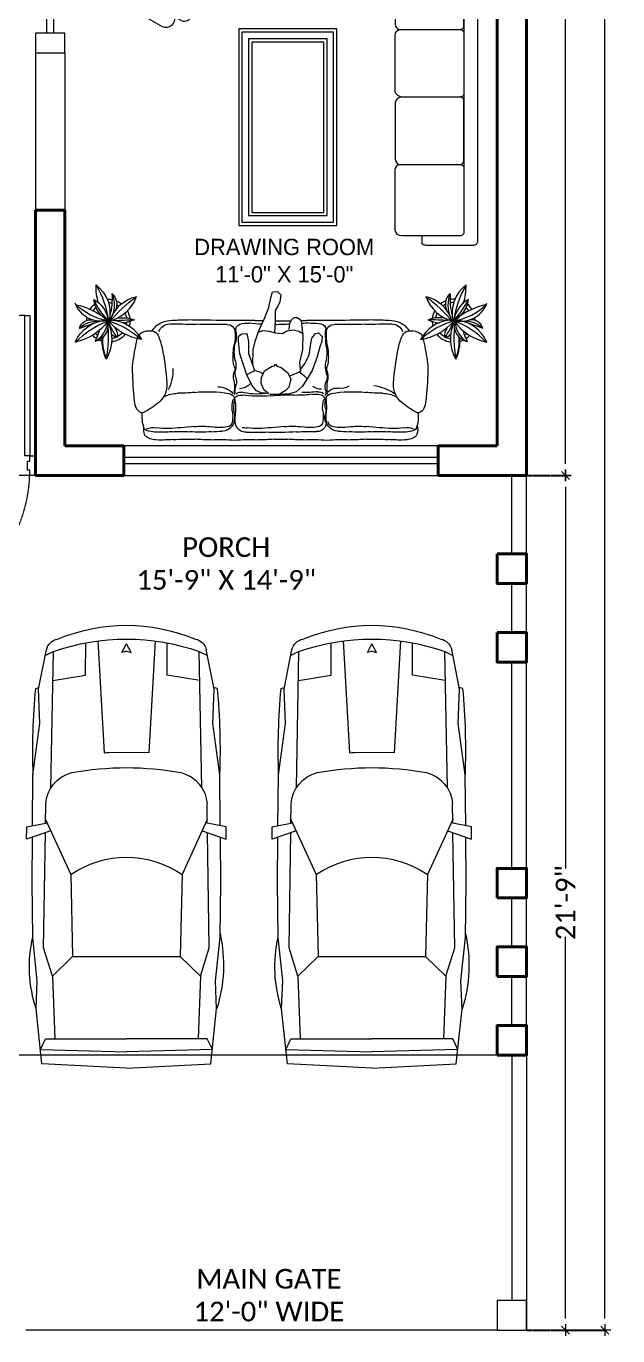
# Model space of a CAD drawing. Extents: x -454308 to 890911, y -14103 to 1343694.
# Drawn here: x 199685.3 to 199866, y 658314.4 to 658714.3 of the extents above; entities that cross this region are included whole.
import ezdxf
from ezdxf.lldxf.tags import DXFTag

# ---------------------------------------------------------------- set-up
doc = ezdxf.new("R2010")
doc.units = 0
doc.header["$MEASUREMENT"] = 0
doc.header["$PDMODE"] = 32
for name, pattern in [('0', [0]), ('DOT2', [3.175, 0, -3.175]), ('HIDDEN', [9.525, 6.35, -3.175])]:
    doc.linetypes.add(name, pattern=pattern)
for name, color, linetype, lineweight in [('AR- Dim', 159, 'Continuous', 9), ('AR-DOOR', 45, 'Continuous', 9), ('AR-FUR', 11, 'Continuous', 9), ('AR-Furn', 30, 'Continuous', 9), ('AR-GLASS', 4, 'Continuous', 13), ('AR-Plants', 72, '0', 9), ('AR-Projection', 210, 'DASHED2', 15), ('AR-TEXT', 163, 'Continuous', 9), ('AR-WALL', 1, 'Continuous', 40), ('AR-Wall 2', 13, 'Continuous', 15), ('AR-WINDOW', 5, 'Continuous', 13), ('AR-Wood Part.', 32, 'Continuous', 20), ('FLOOR LINE', 142, '0', 5)]:
    doc.layers.add(name, color=color, linetype=linetype, lineweight=lineweight)
doc.layers.add('VATDUNG', color=9, linetype='Continuous')
doc.styles.add('AA_06.0', font='CANDARA.TTF', dxfattribs={"height": 6})
doc.styles.get("Standard").update_dxf_attribs({"font": 'stylu.ttf', "height": 7})
tags = doc.linetypes.add('DASHED2', pattern=[0.375, 0.25, -0.125]).pattern_tags.tags
tags[6:7] = [DXFTag(74, 4), DXFTag(75, 0), DXFTag(340, '0'), DXFTag(46, 1.0), DXFTag(50, 0.0), DXFTag(44, 0.0), DXFTag(45, 0.0)]
tags[4:5] = [DXFTag(74, 4), DXFTag(75, 0), DXFTag(340, '0'), DXFTag(46, 1.0), DXFTag(50, 0.0), DXFTag(44, 0.0), DXFTag(45, 0.0)]
doc.dimstyles.new('AA_06.0', dxfattribs={"dimtxt": 6, "dimasz": 3.5, "dimexe": 0.18, "dimexo": 0.0625, "dimgap": 0.09, "dimtad": 0, "dimzin": 1, "dimdsep": 46, "dimlunit": 4, "dimtxsty": 'AA_06.0', "dimblk": 'DIM ARROW', "dimcen": 0.09, "dimclrd": 4, "dimclre": 256, "dimadec": 0, "dimazin": 0, "dimtfac": 1, "dimtofl": 0, "dimtmove": 0, "dimatfit": 3, "dimfxl": 1, "dimtolj": 1, "dimtzin": 0, "dimlwd": -1, "dimarcsym": 0})

# ---------------------------------------------------------------- blocks, each defined once
blk = doc.blocks.new('CAR1')
for p, q in [((6700.65, -5190.38), (6700.35, -5191.37)), ((6727.01, -5189.53), (6711.3, -5191.67)), ((6742.58, -5189.4), (6727.01, -5189.53)), ((6742.93, -5187.61), (6741.72, -5193.88)), ((6746.66, -5187.61), (6742.93, -5187.61)), ((6744.14, -5194.99), (6746.66, -5187.61)), ((6759.84, -5189.26), (6746.06, -5189.38)), ((6776.74, -5189.49), (6759.84, -5189.26)), ((6789.89, -5190.85), (6776.74, -5189.49)), ((6798.52, -5190.52), (6789.89, -5190.85)), ((6815.28, -5192.28), (6798.52, -5190.52)), ((6700.84, -5191.28), (6688.79, -5193.68)), ((6689.35, -5195.82), (6690.6, -5193.32)), ((6711.3, -5191.67), (6700.84, -5191.28)), ((6741.82, -5193.37), (6735.92, -5193.43)), ((6740.62, -5193.38), (6757.41, -5201.05)), ((6779.89, -5192.78), (6744.71, -5193.34)), ((6788.54, -5195.5), (6779.89, -5192.78)), ((6810.91, -5191.82), (6807.66, -5193.38)), ((6807.66, -5193.38), (6807.66, -5218.09)), ((6810.91, -5191.82), (6811.57, -5218.09)), ((6816.56, -5218.09), (6815.28, -5192.28)), ((6730.97, -5195.02), (6689.35, -5195.82)), ((6698.22, -5195.65), (6696.61, -5205.62)), ((6788.54, -5195.5), (6782.51, -5201.65)), ((6788.54, -5195.5), (6807.66, -5196.21)), ((6757.41, -5201.05), (6782.51, -5201.65)), ((6782.51, -5234.51), (6782.5, -5201.66)), ((6696.61, -5205.62), (6686.72, -5205.63)), ((6686.12, -5209.34), (6720.26, -5211.27)), ((6720.26, -5211.27), (6720.18, -5224.18)), ((6689.61, -5216.64), (6686.97, -5218.05)), ((6689.61, -5219.46), (6686.97, -5218.05)), ((6689.28, -5218.05), (6689.61, -5216.64)), ((6689.28, -5218.05), (6689.61, -5219.46)), ((6807.66, -5242.79), (6807.66, -5218.09)), ((6810.91, -5244.34), (6811.57, -5218.09)), ((6816.56, -5218.09), (6815.28, -5243.88)), ((6686.12, -5226.82), (6720.26, -5224.9)), ((6720.26, -5224.9), (6720.18, -5223.33)), ((6696.61, -5230.54), (6686.72, -5230.53)), ((6698.22, -5240.52), (6696.61, -5230.54)), ((6757.41, -5235.11), (6782.51, -5234.51)), ((6788.54, -5240.66), (6782.51, -5234.51)), ((6740.62, -5242.78), (6757.41, -5235.11)), ((6700.84, -5244.89), (6688.79, -5242.48)), ((6730.97, -5241.14), (6689.35, -5240.35)), ((6689.35, -5240.35), (6690.6, -5242.84)), ((6741.82, -5242.79), (6735.92, -5242.73)), ((6742.93, -5248.55), (6741.72, -5242.28)), ((6744.14, -5241.17), (6746.66, -5248.56)), ((6779.89, -5243.39), (6744.71, -5242.83)), ((6788.54, -5240.66), (6779.89, -5243.39)), ((6788.54, -5240.66), (6807.66, -5239.95)), ((6810.91, -5244.34), (6807.66, -5242.79)), ((6700.65, -5245.79), (6700.35, -5244.79)), ((6711.3, -5244.5), (6700.84, -5244.89)), ((6727.01, -5246.63), (6711.3, -5244.5)), ((6742.58, -5246.76), (6727.01, -5246.63)), ((6759.84, -5246.9), (6746.06, -5246.79)), ((6776.74, -5246.67), (6759.84, -5246.9)), ((6789.89, -5245.31), (6776.74, -5246.67)), ((6798.52, -5245.64), (6789.89, -5245.31)), ((6815.28, -5243.88), (6798.52, -5245.64)), ((6746.66, -5248.56), (6742.93, -5248.55))]:
    blk.add_line(p, q)
at = {"extrusion": (0, 0, -1)}
for centre, major_axis, ratio, start_param, end_param in [((6719.6, -5411.96), (0.73, 222.47), 0.959941, -0.092259, 0.030952), ((6783.9, -5253), (3.73, 64.5), 0.823559, -0.228961, 0.208013), ((6689.59, -5197.67), (-2.87, -2.87), 1, 0.944367, 2.158842), ((6736.56, -5203.94), (-7.44, -7.44), 1, 1.028488, 2.294939), ((6762.75, -5218.08), (-81.39, 0), 0.814325, -0.323333, 0.323333), ((6783.68, -5218.08), (-98.13, 0), 0.822615, -0.27946, 0.27946), ((6877.4, -5218.08), (-152.58, 0), 0.776446, -0.141238, 0.141238), ((6800.62, -5218.08), (48.43, 0), 0.778782, 2.676906, 3.606279), ((6736.56, -5232.23), (-7.44, 7.44), 1, 3.988246, 5.254697), ((6689.59, -5238.5), (2.87, 2.87), 1, 2.553547, 3.768022), ((6719.6, -5024.21), (-0.73, 222.47), 0.959941, 3.110641, 3.233852), ((6783.9, -5183.16), (-4.86, 64.43), 0.791724, 2.947348, 3.380938)]:
    blk.add_ellipse(centre, major_axis=major_axis, ratio=ratio, start_param=start_param, end_param=end_param, dxfattribs=at)
blk = doc.blocks.new('ENT. DOOR')
at = {"lineweight": 15, "ltscale": 0.1}
for points in [[(0.75, 3), (-0.75, 3), (-0.75, 45.85), (0.75, 45.85)], [(-43.75, -3), (-42.25, -3), (-42.25, -45.85), (-43.75, -45.85)]]:
    blk.add_lwpolyline(points, close=True, dxfattribs=at)
at = {"lineweight": 20, "ltscale": 0.1}
for points in [[(-45.5, -3), (-43.75, -3), (-43.75, -1.38), (-43, -1.38), (-43, 1.38), (-43.75, 1.38), (-43.75, 3), (-45.5, 3), (-45.5, -3)], [(2.5, -3), (0.75, -3), (0.75, -1.38), (0, -1.38), (0, 1.38), (0.75, 1.38), (0.75, 3), (2.5, 3), (2.5, -3)]]:
    blk.add_lwpolyline(points, dxfattribs=at)
at = {"linetype": 'HIDDEN', "ltscale": 0.002}
for centre, start, end in [((0.75, 1.38), 91.9317, 180), ((-43.75, -1.38), 271.9317, 0)]:
    blk.add_arc(centre, 44.5, start, end, dxfattribs=at)
blk = doc.blocks.new('L-SHAPE SOFA 1')
for points in [[(-66.6, 31.71), (-68.76, 31.71, -0.414214), (-70, 32.94), (-70, 47.76, -0.414214), (-69.18, 48.59), (-18.94, 48.59, -0.417206), (4.12, 28.41), (4.12, -65.88, -0.414214), (2.88, -67.12), (-11.53, -67.12, -0.162278), (-12.76, -66.71), (-12.76, -64.24)], [(-65.06, 44.47), (-18.79, 44.47, -0.039865), (-16.01, 44.47)], [(-16.01, 44.47, -0.371492), (0, 28.28), (0, -61.76)]]:
    blk.add_lwpolyline(points, format="xyb")
for points in [[(-46.94, 44.47), (-65.06, 44.47, 0.414214), (-66.29, 43.24), (-66.29, 25.53, 0.350781), (-64.65, 23.47), (-47.35, 23.47, 0.333333), (-45.71, 24.71), (-45.71, 43.24, 0.414214)], [(-26.35, 44.47), (-44.47, 44.47, 0.414214), (-45.71, 43.24), (-45.71, 25.53, 0.350781), (-44.06, 23.47), (-26.76, 23.47, 0.333333), (-25.12, 24.71), (-25.12, 43.24, 0.414214)], [(0, 0), (0, 18.12, 0.414214), (-1.24, 19.35), (-18.94, 19.35, 0.350781), (-21, 17.71), (-21, 0.41, 0.333333), (-19.76, -1.24), (-1.24, -1.24, 0.414214)], [(0, -2.47), (0, -20.59, -0.414214), (-1.24, -21.82), (-18.94, -21.82, -0.350781), (-21, -20.18), (-21, -2.88, -0.333333), (-19.76, -1.24), (-1.24, -1.24, -0.414214)], [(0, -41.18), (0, -23.06, 0.414214), (-1.24, -21.82), (-18.94, -21.82, 0.350781), (-21, -23.47), (-21, -40.76, 0.333333), (-19.76, -42.41), (-1.24, -42.41, 0.414214)], [(0, -43.65), (0, -63, -0.414214), (-1.24, -64.24), (-18.94, -64.24, -0.350781), (-21, -62.59), (-21, -44.06, -0.333333), (-19.76, -42.41), (-1.24, -42.41, -0.414214)]]:
    blk.add_lwpolyline(points, format="xyb", close=True)
blk.add_lwpolyline([(-65.88, 44.16), (-65.88, 44.16)])
for centre, radius, start, end in [((-67.04, 32.79), 1.17, 291.8436, 309.6505), ((-27.06, 17.41), 6.06, 2.7526, 87.2474)]:
    blk.add_arc(centre, radius, start, end)
blk = doc.blocks.new('1000000')
at = {"color": 8, "linetype": 'Continuous'}
for p, q in [((5526.29, -4312.19), (5526.21, -4313.51)), ((5526.91, -4311.31), (5526.29, -4312.19)), ((5528.32, -4311.31), (5526.91, -4311.31)), ((5531.66, -4311.66), (5528.32, -4311.31)), ((5534.56, -4312.63), (5531.66, -4311.66)), ((5537.02, -4313.42), (5534.56, -4312.63)), ((5525.68, -4316.59), (5522.42, -4318.17)), ((5525.85, -4316.59), (5525.41, -4317.73)), ((5528.4, -4315.71), (5525.68, -4316.59)), ((5526.21, -4313.51), (5528.4, -4313.95)), ((5528.4, -4313.95), (5531.57, -4313.95)), ((5530.6, -4315.18), (5528.4, -4315.71)), ((5534.65, -4315.09), (5530.6, -4315.18)), ((5531.57, -4313.95), (5536.23, -4315.62)), ((5537.11, -4313.51), (5536.06, -4315.62)), ((5536.06, -4315.62), (5536.5, -4317.21)), ((5539.93, -4314.83), (5537.02, -4313.42)), ((5541.51, -4316.06), (5539.93, -4314.83)), ((5542.04, -4317.38), (5541.51, -4316.06)), ((5515.21, -4320.37), (5515.12, -4321.69)), ((5516.79, -4319.93), (5515.21, -4320.37)), ((5519.35, -4319.4), (5516.79, -4319.93)), ((5522.42, -4318.17), (5519.35, -4319.4)), ((5525.41, -4317.73), (5525.59, -4319.49)), ((5525.59, -4319.49), (5526.03, -4321.07)), ((5534.91, -4320.28), (5534.82, -4320.9)), ((5536.14, -4318.26), (5534.91, -4320.28)), ((5537.9, -4317.47), (5536.14, -4318.26)), ((5536.5, -4317.21), (5537.02, -4317.91)), ((5539.49, -4317.38), (5537.9, -4317.47)), ((5541.33, -4318.17), (5539.49, -4317.38)), ((5542.3, -4319.4), (5541.33, -4318.17)), ((5542.21, -4319.14), (5542.04, -4317.38)), ((5542.48, -4322.13), (5542.48, -4319.67)), ((5515.12, -4321.69), (5516, -4322.57)), ((5516, -4322.57), (5517.85, -4322.31)), ((5517.85, -4322.31), (5519.17, -4321.69)), ((5519.17, -4321.69), (5520.14, -4321.07)), ((5520.14, -4321.07), (5522.86, -4321.07)), ((5522.86, -4321.07), (5526.12, -4320.9)), ((5526.21, -4323.01), (5525.5, -4324.15)), ((5526.03, -4321.07), (5526.21, -4323.01)), ((5534.82, -4320.9), (5534.38, -4321.16)), ((5534.38, -4321.16), (5534.91, -4321.51)), ((5534.91, -4321.51), (5535.26, -4322.66)), ((5535.26, -4322.66), (5536.58, -4324.33)), ((5540.54, -4324.68), (5541.51, -4323.71)), ((5541.51, -4323.71), (5542.48, -4322.13)), ((5542.3, -4324.86), (5542.48, -4322.22)), ((5522.69, -4325.3), (5521.98, -4326.09)), ((5521.98, -4326.09), (5521.98, -4326.97)), ((5521.98, -4326.97), (5522.78, -4327.93)), ((5523.57, -4324.94), (5522.69, -4325.3)), ((5525.15, -4324.77), (5523.57, -4324.94)), ((5525.5, -4324.15), (5525.24, -4325.82)), ((5525.24, -4325.82), (5525.59, -4327.32)), ((5525.59, -4327.32), (5526.21, -4328.37)), ((5536.5, -4327.32), (5535.97, -4327.93)), ((5537.46, -4328.73), (5536.41, -4327.32)), ((5537.46, -4324.94), (5536.5, -4327.32)), ((5536.58, -4324.33), (5538.25, -4325.21)), ((5538.25, -4325.21), (5540.54, -4324.68)), ((5540.36, -4328.2), (5541.77, -4326.62)), ((5541.77, -4326.62), (5542.3, -4324.86)), ((5522.78, -4327.93), (5524.45, -4328.11)), ((5524.45, -4328.11), (5526.12, -4328.29)), ((5526.21, -4328.37), (5530.51, -4328.29)), ((5529.46, -4330.49), (5527.52, -4330.84)), ((5532.01, -4330.05), (5529.46, -4330.49)), ((5530.51, -4328.29), (5533.86, -4327.5)), ((5534.38, -4328.81), (5532.01, -4330.05)), ((5533.86, -4327.5), (5535.88, -4327.67)), ((5535.88, -4327.67), (5534.38, -4328.81)), ((5536.06, -4330.93), (5538.25, -4329.52)), ((5538.25, -4329.52), (5537.46, -4328.73)), ((5538.25, -4329.52), (5540.36, -4328.2)), ((5526.21, -4331.8), (5526.03, -4332.6)), ((5526.03, -4332.6), (5527.08, -4333.56)), ((5527.52, -4330.84), (5526.21, -4331.8)), ((5527.08, -4333.56), (5528.4, -4333.48)), ((5528.4, -4333.48), (5529.81, -4332.95)), ((5529.81, -4332.95), (5532.45, -4332.24)), ((5532.45, -4332.24), (5536.06, -4330.93))]:
    blk.add_line(p, q, dxfattribs=at)
for centre, radius, start, end in [((5529.66, -4287.6), 4.17, 148.2028, 191.3318), ((5527.88, -4286.5), 2.08, 102.934, 148.2028), ((5545.03, -4361.15), 78.67, 98.5233, 102.934), ((5535.84, -4299.83), 16.67, 88.5439, 98.5233), ((5533.83, -4378.71), 95.57, 83.7923, 88.5439), ((5543.42, -4290.59), 6.93, 66.3421, 83.7923), ((5545.74, -4285.29), 1.15, 47.4432, 66.3421), ((5544.55, -4286.59), 2.91, 17.1881, 47.4432), ((5528.09, -4292.89), 5.14, 119.3897, 157.5149), ((5527.68, -4288), 2.15, 191.3318, 245.1798), ((5527.68, -4288), 2.15, 191.3318, 245.1798), ((5527.16, -4275.66), 22.63, 320.6003, 332.4723), ((5527.16, -4275.66), 22.63, 320.6003, 332.4723), ((5546.38, -4285.67), 0.953, 332.4723, 356.7395), ((5546.38, -4285.67), 0.953, 332.4723, 356.7395), ((5548.01, -4296.92), 11.21, 73.5806, 93.497), ((5551.71, -4290.09), 3.96, 70.5614, 97.6299), ((5550.82, -4287.4), 1.29, 18.7797, 73.5806), ((5550.82, -4287.4), 1.29, 18.7797, 73.5806), ((5557.07, -4288.64), 5.84, 161.786, 189.1013), ((5557.07, -4288.64), 5.84, 161.786, 189.1013), ((5545.19, -4289.32), 7.23, 2.2849, 18.7797), ((5545.19, -4289.32), 7.23, 2.2849, 18.7797), ((5509.49, -4290.74), 42.96, 355.9505, 2.2849), ((5509.49, -4290.74), 42.96, 355.9505, 2.2849), ((5552.55, -4287.72), 1.44, 37.629, 70.5614), ((5550.86, -4289.02), 3.57, 13.2656, 37.629), ((5547.12, -4289.9), 7.42, 1.2199, 13.2656), ((5531.24, -4294.2), 8.54, 157.5149, 177.2798), ((5526.72, -4293.03), 3.01, 109.5439, 179.5012), ((5526.72, -4293.03), 3.01, 109.5439, 179.5012), ((5532.91, -4276.68), 14.61, 245.1798, 258.5949), ((5532.91, -4276.68), 14.61, 245.1798, 258.5949), ((5544.73, -4218.1), 74.38, 258.5949, 265.9276), ((5544.73, -4218.1), 74.38, 258.5949, 265.9276), ((5539.87, -4286.26), 6.04, 265.9276, 295.748), ((5539.87, -4286.26), 6.04, 265.9276, 295.748), ((5550.06, -4295.21), 7.94, 153.1658, 179.5672), ((5550.06, -4295.21), 7.94, 153.1658, 179.5672), ((5539.75, -4286), 6.33, 295.748, 320.6003), ((5539.75, -4286), 6.33, 295.748, 320.6003), ((5536.05, -4292.01), 15.45, 357.7105, 9.1013), ((5536.05, -4292.01), 15.45, 357.7105, 9.1013), ((5510.91, -4290.67), 43.63, 355.6341, 1.2199), ((5583.8, -4296.69), 61.16, 177.2798, 181.0877), ((5694.76, -4294.49), 171.06, 179.5012, 181.8572), ((5694.76, -4294.49), 171.06, 179.5012, 181.8572), ((5536.26, -4283.41), 10.45, 265.8738, 298.066), ((5536.26, -4283.41), 10.45, 265.8738, 298.066), ((5492.41, -4294.77), 49.71, 354.3382, 359.5672), ((5492.41, -4294.77), 49.71, 354.3382, 359.5672), ((5446.84, -4288.44), 104.72, 353.9425, 357.7105), ((5446.84, -4288.44), 104.72, 353.9425, 357.7105), ((5584.83, -4296.07), 32.56, 175.9505, 184.0496), ((5584.83, -4296.07), 32.56, 175.9505, 184.0496), ((5605.47, -4297.89), 51.2, 175.6341, 182.1158), ((4786.13, -4311.84), 736.65, 0.31607, 1.08771), ((5570.17, -4301.53), 19.3, 173.9425, 187.9936), ((5570.17, -4301.53), 19.3, 173.9425, 187.9936), ((5512.49, -4301.2), 39.95, 355.7974, 4.0496), ((5512.49, -4301.2), 39.95, 355.7974, 4.0496), ((5380.9, -4304.67), 142.97, 358.526, 1.8572), ((5380.9, -4304.67), 142.97, 358.526, 1.8572), ((5576.66, -4303.12), 34.96, 174.3382, 189.3065), ((5576.66, -4303.12), 34.96, 174.3382, 189.3065), ((5522.56, -4303.12), 31.92, 358.2444, 6.0159), ((5545.55, -4306), 5.12, 177.882, 228.258), ((5545.55, -4306), 5.12, 177.882, 228.258), ((5536.49, -4306.26), 14.72, 352.2053, 7.9936), ((5536.49, -4306.26), 14.72, 352.2053, 7.9936), ((5641.93, -4310.71), 89.84, 175.7974, 177.6824), ((5641.93, -4310.71), 89.84, 175.7974, 177.6824), ((5603.95, -4306.25), 49.54, 177.5164, 184.6684), ((-19476.08, -4445.68), 24999.23, 0.297993, 0.316067), ((5525.81, -4308.4), 1.98, 178.526, 265.6943), ((5525.81, -4308.4), 1.98, 178.526, 265.6943), ((5532.41, -4327.3), 17.41, 85.8729, 100.5676), ((5532.41, -4327.3), 17.41, 85.8729, 100.5676), ((5533.29, -4315.04), 5.12, 70.585, 85.8729), ((5533.29, -4315.04), 5.12, 70.585, 85.8729), ((5544.06, -4308.47), 1.92, 189.3065, 250.639), ((5544.06, -4308.47), 1.92, 189.3065, 250.639), ((5545.88, -4316.57), 6.96, 82.5171, 107.7688), ((5545.88, -4316.57), 6.96, 82.5171, 107.7688), ((5548.35, -4297.79), 11.98, 262.5171, 275.8867), ((5548.35, -4297.79), 11.98, 262.5171, 275.8867), ((5549.41, -4308.03), 1.68, 275.8867, 352.2053), ((5549.41, -4308.03), 1.68, 275.8867, 352.2053), ((5549.32, -4307.66), 2.5, 276.4775, 308.3548), ((5549.32, -4307.66), 2.5, 276.4775, 308.3548), ((5548.75, -4306.94), 3.42, 308.3548, 357.6824), ((5548.75, -4306.94), 3.42, 308.3548, 357.6824), ((5529.53, -4313.63), 6.05, 161.0827, 185.9543), ((5529.53, -4313.63), 6.05, 161.0827, 185.9543), ((5525.28, -4312.17), 1.56, 80.2839, 161.0827), ((5525.28, -4312.17), 1.56, 80.2839, 161.0827), ((5526.81, -4303.25), 7.49, 260.2839, 284.0804), ((5526.81, -4303.25), 7.49, 260.2839, 284.0804), ((5526.69, -4296.65), 13.76, 265.6943, 280.5676), ((5526.69, -4296.65), 13.76, 265.6943, 280.5676), ((5531.14, -4320.49), 10.28, 76.61, 104.0804), ((5531.14, -4320.49), 10.28, 76.61, 104.0804), ((5534.83, -4304.96), 5.68, 256.61, 282.0416), ((5534.83, -4304.96), 5.68, 256.61, 282.0416), ((5535.65, -4308.35), 1.97, 250.585, 286.8106), ((5535.65, -4308.35), 1.97, 250.585, 286.8106), ((5536.83, -4314.34), 3.91, 72.8296, 102.0416), ((5536.83, -4314.34), 3.91, 72.8296, 102.0416), ((5537.78, -4315.4), 5.4, 81.1731, 106.8106), ((5537.78, -4315.4), 5.4, 81.1731, 106.8106), ((5539.06, -4307.15), 3.62, 252.8296, 281.5379), ((5539.06, -4307.15), 3.62, 252.8296, 281.5379), ((5540.67, -4296.8), 13.43, 261.1731, 277.1163), ((5540.67, -4296.8), 13.43, 261.1731, 277.1163), ((5536.08, -4311.01), 4.91, 313.0961, 353.318), ((5536.08, -4311.01), 4.91, 313.0961, 353.318), ((5543.59, -4329.37), 19.06, 93.3285, 101.5379), ((5543.59, -4329.37), 19.06, 93.3285, 101.5379), ((5543.09, -4311.7), 1.28, 125.7773, 192.8409), ((5543.09, -4311.7), 1.28, 125.7773, 192.8409), ((5522.95, -4316.29), 19.37, 353.318, 12.8409), ((5522.95, -4316.29), 19.37, 353.318, 12.8409), ((5544.7, -4311.97), 2.12, 127.0305, 188.4158), ((5544.7, -4311.97), 2.12, 127.0305, 188.4158), ((5512.54, -4316.73), 30.39, 354.2899, 8.4158), ((5512.54, -4316.73), 30.39, 354.2899, 8.4158), ((5545.82, -4327.73), 17.62, 85.2667, 97.8004), ((5545.82, -4327.73), 17.62, 85.2667, 97.8004), ((5546.3, -4293.7), 16.82, 260.1787, 276.1759), ((5546.3, -4293.7), 16.82, 260.1787, 276.1759), ((5548.26, -4298.27), 11.95, 265.2667, 276.4775), ((5548.26, -4298.27), 11.95, 265.2667, 276.4775), ((5548.83, -4317.16), 6.76, 77.6344, 96.1759), ((5548.83, -4317.16), 6.76, 77.6344, 96.1759), ((5549.68, -4313.31), 2.83, 31.9912, 77.6344), ((5549.68, -4313.31), 2.83, 31.9912, 77.6344), ((5557.07, -4312.7), 5.84, 175.8958, 189.1013), ((5557.07, -4312.7), 5.84, 175.8958, 189.1013), ((5549.77, -4313.25), 2.72, 358.1389, 31.9912), ((5549.77, -4313.25), 2.72, 358.1389, 31.9912), ((5631.25, -4315.9), 78.81, 178.1389, 181.8611), ((5631.25, -4315.9), 78.81, 178.1389, 181.8611), ((5603.95, -4314.31), 49.54, 175.3316, 182.4836), ((8156.45, -4301.96), 2633.67, 180.29799, 180.34839), ((5453.74, -4321.53), 70.16, 3.2849, 5.9543), ((5453.74, -4321.53), 70.16, 3.2849, 5.9543), ((5446.84, -4312.5), 104.72, 353.9425, 357.7105), ((5446.84, -4312.5), 104.72, 353.9425, 357.7105), ((5536.05, -4316.07), 15.45, 357.7105, 9.1013), ((5536.05, -4316.07), 15.45, 357.7105, 9.1013), ((5522.56, -4317.44), 31.92, 353.9841, 1.7556), ((5591.06, -4324.58), 48.52, 174.2899, 182.9501), ((5463.6, -4321.35), 88.93, 356.514, 1.8611), ((5463.6, -4321.35), 88.93, 356.514, 1.8611), ((8156.45, -4343.12), 2633.67, 179.55234, 179.61101), ((8156.45, -4301.96), 2633.67, 180.41578, 180.44766), ((5469.43, -4321.11), 54.47, 355.9835, 0.0938), ((5469.43, -4321.11), 54.47, 355.9835, 0.0938), ((5570.17, -4325.59), 19.3, 173.9425, 187.9936), ((5570.17, -4325.59), 19.3, 173.9425, 187.9936), ((5605.47, -4322.67), 51.2, 177.8842, 179.8516), ((5605.47, -4322.41), 51.2, 180.1484, 182.1158), ((5524.19, -4328.03), 18.44, 350.934, 2.9501), ((5605.3, -4329.98), 53.03, 176.514, 182.206), ((5605.3, -4329.98), 53.03, 176.514, 182.206), ((5522.56, -4327.64), 31.92, 358.2444, 6.0159), ((-19476.08, -4199.4), 24999.23, 359.683933, 359.702007), ((8156.45, -4343.12), 2633.67, 179.66982, 179.70201), ((5552.86, -4329.67), 29.41, 176.7644, 186.8915), ((5552.86, -4329.67), 29.41, 176.7644, 186.8915), ((5510.9, -4328.73), 31.03, 353.3071, 1.0894), ((5510.9, -4328.73), 31.03, 353.3071, 1.0894), ((5536.49, -4330.32), 14.72, 352.2053, 7.9936), ((5536.49, -4330.32), 14.72, 352.2053, 7.9936), ((5603.95, -4330.77), 49.54, 177.5164, 184.6684), ((5525.13, -4333.02), 1.47, 186.8915, 272.6221), ((5525.13, -4333.02), 1.47, 186.8915, 272.6221), ((5536.92, -4333.43), 4.15, 1.0894, 35.3366), ((5536.92, -4333.43), 4.15, 1.0894, 35.3366), ((5541.83, -4333.18), 1.37, 252.8383, 310.2874), ((5541.83, -4333.18), 1.37, 252.8383, 310.2874), ((5543.89, -4332.6), 2.18, 173.3071, 217.734), ((5543.89, -4332.6), 2.18, 173.3071, 217.734), ((5548.14, -4331.85), 5.81, 170.934, 190.7506), ((5548.14, -4331.85), 5.81, 170.934, 190.7506), ((5544.14, -4332.61), 1.74, 190.7506, 273.7424), ((5544.14, -4332.61), 1.74, 190.7506, 273.7424), ((5545.88, -4340.63), 6.96, 82.5171, 107.7688), ((5545.88, -4340.63), 6.96, 82.5171, 107.7688), ((5548.35, -4321.85), 11.98, 262.5171, 275.8867), ((5548.35, -4321.85), 11.98, 262.5171, 275.8867), ((5548.63, -4337.29), 3.05, 66.5799, 105.0073), ((5548.63, -4337.29), 3.05, 66.5799, 105.0073), ((5549.41, -4332.09), 1.68, 275.8867, 352.2053), ((5549.41, -4332.09), 1.68, 275.8867, 352.2053), ((5549.69, -4332.12), 2.62, 296.6941, 2.206), ((5549.69, -4332.12), 2.62, 296.6941, 2.206), ((4786.13, -4333.24), 736.65, 358.91229, 359.68393), ((5380.9, -4340.41), 142.97, 358.1428, 1.474), ((5380.9, -4340.41), 142.97, 358.1428, 1.474), ((5525.81, -4336.68), 1.98, 94.3057, 181.474), ((5525.81, -4336.68), 1.98, 94.3057, 181.474), ((5526.51, -4363.29), 28.83, 83.1346, 92.6221), ((5526.51, -4363.29), 28.83, 83.1346, 92.6221), ((5526.69, -4348.43), 13.76, 79.4324, 94.3057), ((5526.69, -4348.43), 13.76, 79.4324, 94.3057), ((5532.41, -4317.78), 17.41, 259.4324, 274.1271), ((5532.41, -4317.78), 17.41, 259.4324, 274.1271), ((5531.42, -4322.53), 12.23, 263.1346, 279.7302), ((5531.42, -4322.53), 12.23, 263.1346, 279.7302), ((5534.92, -4342.93), 8.47, 74.0078, 99.7302), ((5534.92, -4342.93), 8.47, 74.0078, 99.7302), ((5533.29, -4330.04), 5.12, 274.1271, 289.415), ((5533.29, -4330.04), 5.12, 274.1271, 289.415), ((5535.65, -4336.73), 1.97, 73.1894, 109.415), ((5535.65, -4336.73), 1.97, 73.1894, 109.415), ((5537.78, -4329.68), 5.4, 253.1894, 278.8269), ((5537.78, -4329.68), 5.4, 253.1894, 278.8269), ((5537.86, -4332.67), 2.2, 254.0078, 294.7917), ((5537.86, -4332.67), 2.2, 254.0078, 294.7917), ((5540.67, -4348.28), 13.43, 82.8837, 98.8269), ((5540.67, -4348.28), 13.43, 82.8837, 98.8269), ((5540.34, -4338.03), 3.71, 72.8383, 114.7917), ((5540.34, -4338.03), 3.71, 72.8383, 114.7917), ((5543.47, -4337.3), 2.74, 126.0543, 192.8284), ((5543.47, -4337.3), 2.74, 126.0543, 192.8284), ((5576.66, -4341.67), 34.96, 170.6935, 185.6618), ((5576.66, -4341.67), 34.96, 170.6935, 185.6618), ((5544.06, -4336.33), 1.92, 109.361, 170.6935), ((5544.06, -4336.33), 1.92, 109.361, 170.6935), ((5545.82, -4317.06), 17.62, 262.1996, 274.7333), ((5545.82, -4317.06), 17.62, 262.1996, 274.7333), ((5544.77, -4342.19), 7.86, 80.6251, 93.7424), ((5544.77, -4342.19), 7.86, 80.6251, 93.7424), ((5546.74, -4330.24), 4.25, 260.6251, 285.0073), ((5546.74, -4330.24), 4.25, 260.6251, 285.0073), ((5548.26, -4346.53), 11.95, 83.5225, 94.7333), ((5548.26, -4346.53), 11.95, 83.5225, 94.7333), ((5549.41, -4336.77), 1.68, 7.7947, 84.1133), ((5549.41, -4336.77), 1.68, 7.7947, 84.1133), ((5549.32, -4337.14), 2.5, 51.6452, 83.5225), ((5549.32, -4337.14), 2.5, 51.6452, 83.5225), ((5550.32, -4333.38), 1.22, 246.5799, 296.6941), ((5550.32, -4333.38), 1.22, 246.5799, 296.6941), ((5548.75, -4337.86), 3.42, 2.3176, 51.6452), ((5548.75, -4337.86), 3.42, 2.3176, 51.6452), ((5536.49, -4338.54), 14.72, 352.0064, 7.7947), ((5536.49, -4338.54), 14.72, 352.0064, 7.7947), ((5641.93, -4334.09), 89.84, 182.3176, 184.2026), ((5641.93, -4334.09), 89.84, 182.3176, 184.2026), ((5603.95, -4338.83), 49.54, 175.3316, 182.4836), ((5537.67, -4338.62), 3.21, 321.6707, 12.8284), ((5537.67, -4338.62), 3.21, 321.6707, 12.8284), ((5570.17, -4343.27), 19.3, 172.0064, 186.0575), ((5570.17, -4343.27), 19.3, 172.0064, 186.0575), ((5512.49, -4343.6), 39.95, 355.9504, 4.2026), ((5512.49, -4343.6), 39.95, 355.9504, 4.2026), ((5522.56, -4341.96), 31.92, 353.9841, 1.7556), ((5583.8, -4348.39), 61.16, 178.9123, 182.7202), ((5694.76, -4350.59), 171.06, 178.1428, 180.4988), ((5694.76, -4350.59), 171.06, 178.1428, 180.4988), ((5552.64, -4345.57), 12.69, 187.6367, 214.4437), ((5552.64, -4345.57), 12.69, 187.6367, 214.4437), ((5492.41, -4350.03), 49.71, 0.4328, 5.6618), ((5492.41, -4350.03), 49.71, 0.4328, 5.6618), ((5446.84, -4356.35), 104.72, 2.2895, 6.0575), ((5446.84, -4356.35), 104.72, 2.2895, 6.0575), ((5584.83, -4348.72), 32.56, 175.9504, 184.0495), ((5584.83, -4348.72), 32.56, 175.9504, 184.0495), ((5605.47, -4347.19), 51.2, 177.8842, 184.3659), ((5531.24, -4350.88), 8.54, 182.7202, 202.4851), ((5550.06, -4349.59), 7.94, 180.4328, 206.8342), ((5550.06, -4349.59), 7.94, 180.4328, 206.8342), ((5509.49, -4354.06), 42.96, 357.7151, 4.0495), ((5509.49, -4354.06), 42.96, 357.7151, 4.0495), ((5510.91, -4354.41), 43.63, 358.7801, 4.3659), ((5528.09, -4352.19), 5.14, 202.4851, 240.6103), ((5526.72, -4352.05), 3.01, 180.4988, 250.4561), ((5526.72, -4352.05), 3.01, 180.4988, 250.4561), ((5527.68, -4356.8), 2.15, 114.8202, 168.6682), ((5527.68, -4356.8), 2.15, 114.8202, 168.6682), ((5532.91, -4368.12), 14.61, 101.4051, 114.8202), ((5532.91, -4368.12), 14.61, 101.4051, 114.8202), ((5544.73, -4426.7), 74.38, 94.0724, 101.4051), ((5544.73, -4426.7), 74.38, 94.0724, 101.4051), ((5539.87, -4358.54), 6.04, 64.252, 94.0724), ((5539.87, -4358.54), 6.04, 64.252, 94.0724), ((5539.75, -4358.8), 6.33, 39.3997, 64.252), ((5539.75, -4358.8), 6.33, 39.3997, 64.252), ((5527.16, -4369.14), 22.63, 27.5277, 39.3997), ((5527.16, -4369.14), 22.63, 27.5277, 39.3997), ((5536.05, -4352.79), 15.45, 350.8987, 2.2895), ((5536.05, -4352.79), 15.45, 350.8987, 2.2895), ((5529.66, -4357.2), 4.17, 168.6682, 211.7972), ((5529.66, -4357.2), 4.17, 168.6682, 172.2613), ((5548.01, -4347.88), 11.21, 266.503, 286.4194), ((5548.01, -4347.88), 11.21, 283.2944, 286.4194), ((5550.82, -4357.39), 1.29, 286.4194, 341.2203), ((5550.82, -4357.39), 1.29, 286.4194, 341.2203), ((5557.07, -4356.16), 5.84, 170.8987, 198.214), ((5557.07, -4356.16), 5.84, 170.8987, 198.214), ((5545.19, -4355.48), 7.23, 341.2203, 357.7151), ((5545.19, -4355.48), 7.23, 341.2203, 357.7151), ((5552.55, -4357.36), 1.44, 289.4386, 322.371), ((5550.86, -4356.06), 3.57, 322.371, 346.7344), ((5547.12, -4355.18), 7.42, 346.7344, 358.7801), ((5527.88, -4358.3), 2.08, 211.7972, 257.066), ((5545.03, -4283.65), 78.67, 257.066, 261.4767), ((5535.84, -4344.96), 16.67, 261.4767, 271.4561), ((5533.83, -4266.09), 95.57, 271.4561, 276.2077), ((5543.42, -4354.21), 6.93, 276.2077, 293.6579), ((5545.74, -4359.51), 1.15, 293.6579, 312.5568), ((5544.55, -4358.21), 2.91, 312.5568, 342.8119), ((5546.38, -4359.12), 0.953, 3.2605, 27.5277), ((5546.38, -4359.12), 0.953, 3.2605, 27.5277), ((5551.71, -4354.99), 3.96, 253.6211, 289.4386)]:
    blk.add_arc(centre, radius, start, end)
at = {"layer": 'AR-FUR', "color": 30, "linetype": 'ByBlock'}
for centre, radius, start, end in [((5591.06, -4324.58), 48.52, 174.2899, 182.9501), ((5524.19, -4328.03), 18.44, 350.934, 2.9501)]:
    blk.add_arc(centre, radius, start, end, dxfattribs=at)
blk = doc.blocks.new('SINGLE SOFA 1')
at = {"linetype": 'Continuous'}
for p, q in [((-22.52, 20.42), (-22.52, 17.41)), ((-6.01, 20.42), (-22.52, 20.42)), ((-22.52, 17.41), (-25.52, 17.41)), ((-25.52, 17.41), (-25.52, -3.6)), ((-21.02, 15.91), (-21.02, -2.1)), ((-2.1, 15.91), (-21.02, 15.91)), ((-20.2, 12.35), (-21, 8.09)), ((-18.16, 15.55), (-20.2, 12.35)), ((-16.04, 15.72), (-18.16, 15.55)), ((-14.53, 15.19), (-16.04, 15.72)), ((-14.17, 12), (-14.53, 15.19)), ((0, 13.81), (0, 0)), ((-21, 8.09), (-21, 3.21)), ((-15.33, 5.79), (-15.06, 9.78)), ((-15.06, 9.78), (-14.17, 12)), ((-16.3, 2.86), (-15.33, 5.79)), ((-21, 3.21), (-18.34, 0.38)), ((-18.34, 0.38), (-16.3, 2.86)), ((-22.52, -3.6), (-25.52, -3.6)), ((-22.52, -3.6), (-22.52, -6.61)), ((-2.1, -2.1), (-21.02, -2.1)), ((-6.01, -6.61), (-22.52, -6.61))]:
    blk.add_line(p, q, dxfattribs=at)
for centre, radius, start, end in [((-6.42, 17.75), 2.7, 317.3122, 81.0856), ((-22.52, 15.91), 1.5, 0, 90), ((-2.1, 13.81), 2.1, 0, 90), ((-2.1, 0), 2.1, 270, 0), ((-22.52, -2.1), 1.5, 270, 0), ((-6.42, -3.93), 2.7, 278.9144, 42.6878)]:
    blk.add_arc(centre, radius, start, end, dxfattribs=at)
blk = doc.blocks.new('PLANT 3')
for centre, radius, start, end in [((7.37, 5.52), 10.74, 127.0526, 193.6397), ((25.53, -0.67), 28.68, 149.2774, 171.9041), ((-15.42, 13.58), 16.33, 342.1417, 1.7778), ((-0.15, 14.58), 11.95, 199.8532, 255.8716), ((-13.67, 0.01), 10.75, 18.2679, 77.7577), ((-35.11, -23.08), 41.09, 39.2618, 54.5536), ((-0.94, 8.16), 4.48, 131.9837, 205.4724), ((4.26, 7.96), 8.9, 157.16, 204.0107), ((16.23, 9.98), 20.22, 175.9263, 194.9396), ((-0.58, 11.29), 8.29, 252.5643, 340.5658), ((-6.78, 10.62), 8.44, 297.6391, 353.4927), ((5.75, 2.08), 8.64, 118.6711, 171.4448), ((-18.21, 18.63), 21.73, 315.3527, 335.2401), ((12.74, -16.02), 24.78, 102.8236, 128.4584), ((-7.56, -4.02), 8.12, 72.6029, 113.2685), ((-5.5, 20.94), 17.98, 279.6289, 313.8517), ((-3.06, -7.85), 11.24, 95.3509, 151.9516), ((-15.42, 13.58), 16.33, 278.611, 320.85), ((5.46, -23.28), 27.73, 107.6158, 131.4255), ((-6.78, 11.87), 9.32, 244.7044, 267.5626), ((-10.51, -69.78), 73.22, 85.498, 90.09), ((-2.06, -1.3), 3.58, 141.0444, 190.8834), ((-22.19, 10.23), 20.64, 323.9758, 339.4862), ((8.44, -2.39), 12.34, 154.191, 209.7589), ((38.33, -1.6), 41.13, 173.8852, 189.76), ((2.22, 1.7), 4.95, 169.0123, 258.5733), ((-11.06, -20.34), 24.85, 43.0584, 70.3682), ((10.39, 12.48), 16.15, 216.0101, 258.7514), ((-13.63, -3.15), 12.56, 28.0633, 29.2303), ((5.14, 3.35), 7.66, 184.8141, 238.0945), ((-3.06, -7.85), 11.24, 23.5569, 85.5927), ((0.77, -4.31), 7.32, 44.3745, 98.3611), ((-14.66, -49.27), 54.17, 67.585, 73.6645), ((2.6, -0.08), 3.53, 15.6467, 102.6443), ((-6.35, 1.4), 3.47, 283.0214, 317.1626), ((23.85, 7.54), 25.01, 197.5499, 205.3147)]:
    blk.add_arc(centre, radius, start, end)
at = {"color": 2, "ltscale": 0.1}
for radius, start, end in [(6.57, 111.6678, 127.7231), (5.57, 117.3768, 125.8298), (6.57, 86.9872, 99.8833), (5.57, 90.1935, 101.2273), (6.57, 60.3652, 61.9079), (6.57, 32.0517, 50.6005), (6.57, 152.2825, 173.4798), (5.57, 155.1195, 170.5384), (5.57, 33.3174, 46.9625), (6.57, 1.1049, 8.7961), (6.57, 181.8793, 194.1603), (5.57, 184.6823, 191.0906), (5.57, 346.8345, 348.8668), (5.57, 3.1543, 5.4027), (6.57, 343.7647, 347.6452), (6.57, 218.6775, 261.2305), (5.57, 220.4633, 240.3482), (5.57, 244.558, 259.2489), (5.57, 288.2948, 289.9064), (6.57, 285.7982, 296.248), (5.57, 306.5579, 315.6855), (6.57, 304.2989, 317.3923)]:
    blk.add_arc((-2.86, 3.15), radius, start, end, dxfattribs=at)
at = {"layer": 'VATDUNG', "color": 35}
blk.add_arc((-13.63, -3.15), 12.56, 334.7196, 5.6674, dxfattribs=at)
blk = doc.blocks.new('DIM ARROW')
at = {"color": 3, "ltscale": 0.1}
for p, q in [((-0.5, 0), (0.5, 0)), ((-0.35, -0.35), (0.35, 0.35)), ((0, 0.5), (0, -0.5))]:
    blk.add_line(p, q, dxfattribs=at)
blk = doc.blocks.new('*D557')
at = {"layer": 'AR- Dim', "linetype": 'DOT2', "lineweight": -2, "ltscale": 0.00125}
for p, q in [((199838.19, 658577.14), (199850.21, 658577.14)), ((199838.19, 658316.14), (199850.21, 658316.14))]:
    blk.add_line(p, q, dxfattribs=at)
at = {"layer": 'AR- Dim', "color": 4, "ltscale": 0.00125}
for p, q in [((199850.03, 658573.64), (199850.03, 658457.09)), ((199850.03, 658319.64), (199850.03, 658436.18))]:
    blk.add_line(p, q, dxfattribs=at)
at = {"layer": 'DEFPOINTS', "color": 0, "lineweight": 30, "ltscale": 0.00125}
for p in [(199838.13, 658577.14), (199850.03, 658577.14), (199838.13, 658316.14)]:
    blk.add_point(p, dxfattribs=at)
at = {"layer": 'AR- Dim', "color": 4, "ltscale": 0.00125, "xscale": 3.5, "yscale": 3.5, "zscale": 3.5}
for p, rotation in [((199850.03, 658577.14), 90), ((199850.03, 658316.14), 270)]:
    blk.add_blockref('DIM ARROW', p, dxfattribs=dict(at, rotation=rotation))
at = {"layer": 'AR- Dim', "color": 0, "ltscale": 0.00125, "insert": (199850.03, 658446.64), "char_height": 6, "attachment_point": 5, "rotation": 90, "style": 'AA_06.0'}
blk.add_mtext('\\A1;21\'-9"', dxfattribs=at)
blk = doc.blocks.new('*D558')
at = {"layer": 'AR- Dim', "linetype": 'DOT2', "lineweight": -2, "ltscale": 0.00125}
for p, q in [((199838.19, 659216.2), (199850.21, 659216.2)), ((199838.19, 658577.14), (199850.21, 658577.14))]:
    blk.add_line(p, q, dxfattribs=at)
at = {"layer": 'AR- Dim', "color": 4, "ltscale": 0.00125}
for p, q in [((199850.03, 659212.7), (199850.03, 658907.56)), ((199850.03, 658580.64), (199850.03, 658885.77))]:
    blk.add_line(p, q, dxfattribs=at)
at = {"layer": 'DEFPOINTS', "color": 0, "lineweight": 30, "ltscale": 0.00125}
for p in [(199838.13, 659216.2), (199850.03, 659216.2), (199838.13, 658577.14)]:
    blk.add_point(p, dxfattribs=at)
at = {"layer": 'AR- Dim', "color": 4, "ltscale": 0.00125, "xscale": 3.5, "yscale": 3.5, "zscale": 3.5}
for p, rotation in [((199850.03, 659216.2), 90), ((199850.03, 658577.14), 270)]:
    blk.add_blockref('DIM ARROW', p, dxfattribs=dict(at, rotation=rotation))
at = {"layer": 'AR- Dim', "color": 0, "ltscale": 0.00125, "insert": (199850.03, 658896.67), "char_height": 6, "attachment_point": 5, "rotation": 90, "style": 'AA_06.0'}
blk.add_mtext('\\A1;53\'-3"', dxfattribs=at)
blk = doc.blocks.new('*D559')
at = {"layer": 'AR- Dim', "linetype": 'DOT2', "lineweight": -2, "ltscale": 0.00125}
for p, q in [((199850.09, 659216.14), (199862.25, 659216.14)), ((199850.09, 658316.14), (199862.25, 658316.14))]:
    blk.add_line(p, q, dxfattribs=at)
at = {"layer": 'AR- Dim', "color": 4, "ltscale": 0.00125}
for p, q in [((199862.07, 659212.64), (199862.07, 658777.38)), ((199862.07, 658319.64), (199862.07, 658754.89))]:
    blk.add_line(p, q, dxfattribs=at)
at = {"layer": 'DEFPOINTS', "color": 0, "lineweight": 30, "ltscale": 0.00125}
for p in [(199850.03, 659216.14), (199850.03, 658316.14), (199862.07, 658316.14)]:
    blk.add_point(p, dxfattribs=at)
at = {"layer": 'AR- Dim', "color": 4, "ltscale": 0.00125, "xscale": 3.5, "yscale": 3.5, "zscale": 3.5}
for p, rotation in [((199862.07, 659216.14), 90), ((199862.07, 658316.14), 270)]:
    blk.add_blockref('DIM ARROW', p, dxfattribs=dict(at, rotation=rotation))
at = {"layer": 'AR- Dim', "color": 0, "ltscale": 0.00125, "insert": (199862.07, 658766.14), "char_height": 6, "attachment_point": 5, "rotation": 90, "style": 'AA_06.0'}
blk.add_mtext('\\A1;75\'-0"', dxfattribs=at)

msp = doc.modelspace()

# ---------------------------------------------------------------- linework, layer by layer
at = {"layer": 'AR-FUR'}
for points in [[(199750.188, 658653.459), (199780.188, 658653.459), (199780.188, 658713.459), (199750.188, 658713.459)], [(199751.188, 658654.459), (199779.188, 658654.459), (199779.188, 658712.459), (199751.188, 658712.459)], [(199753.188, 658656.459), (199777.188, 658656.459), (199777.188, 658710.459), (199753.188, 658710.459)], [(199754.188, 658657.459), (199776.188, 658657.459), (199776.188, 658709.459), (199754.188, 658709.459)]]:
    msp.add_lwpolyline(points, close=True, dxfattribs=at)
at = {"layer": 'AR-GLASS', "ltscale": 0.1}
for p, q in [((199811.131, 658582.635), (199715.131, 658582.635)), ((199811.131, 658580.635), (199715.131, 658580.635))]:
    msp.add_line(p, q, dxfattribs=at)
msp.add_lwpolyline([(199693.631, 658766.135), (199693.631, 658712.135), (199691.631, 658712.135), (199691.631, 658766.135)], close=True, dxfattribs=at)
at = {"layer": 'AR-Projection', "ltscale": 0.05}
for p, q in [((199688.131, 658706.135), (199688.131, 658658.135)), ((199697.131, 658706.135), (199697.131, 658658.135)), ((199829.131, 658400.135), (199631.131, 658400.135))]:
    msp.add_line(p, q, dxfattribs=at)
at = {"layer": 'AR-WALL', "ltscale": 3}
for p, q in [((199838.131, 659216.135), (199838.131, 658577.135)), ((199829.131, 658766.135), (199829.131, 658586.135)), ((199688.131, 658658.135), (199688.131, 658577.135)), ((199697.131, 658658.135), (199688.131, 658658.135)), ((199697.131, 658658.135), (199697.131, 658586.135)), ((199715.131, 658586.135), (199697.131, 658586.135)), ((199715.131, 658586.135), (199715.131, 658577.135)), ((199829.131, 658586.135), (199811.131, 658586.135)), ((199811.131, 658586.135), (199811.131, 658577.135)), ((199715.131, 658577.135), (199688.131, 658577.135)), ((199838.131, 658577.135), (199811.131, 658577.135))]:
    msp.add_line(p, q, dxfattribs=at)
at = {"layer": 'AR-WALL', "ltscale": 0.1}
for points in [[(199829.131, 658553.135), (199838.131, 658553.135), (199838.131, 658544.135), (199829.131, 658544.135)], [(199829.131, 658529.135), (199838.131, 658529.135), (199838.131, 658520.135), (199829.131, 658520.135)], [(199829.131, 658448.135), (199838.131, 658448.135), (199838.131, 658457.135), (199829.131, 658457.135)], [(199829.131, 658424.135), (199838.131, 658424.135), (199838.131, 658433.135), (199829.131, 658433.135)], [(199829.131, 658400.135), (199838.131, 658400.135), (199838.131, 658409.135), (199829.131, 658409.135)]]:
    msp.add_lwpolyline(points, close=True, dxfattribs=at)
at = {"layer": 'AR-Wall 2', "ltscale": 0.1}
for p, q in [((199833.631, 658553.135), (199833.631, 658577.135)), ((199838.131, 658553.135), (199838.131, 658577.135)), ((199833.631, 658529.135), (199833.631, 658544.135)), ((199838.131, 658529.135), (199838.131, 658544.135)), ((199833.631, 658457.135), (199833.631, 658520.135)), ((199838.131, 658457.135), (199838.131, 658520.135)), ((199833.631, 658433.135), (199833.631, 658448.135)), ((199838.131, 658433.135), (199838.131, 658448.135)), ((199833.631, 658409.135), (199833.631, 658424.135)), ((199838.131, 658409.135), (199838.131, 658424.135)), ((199833.631, 658400.135), (199833.631, 658325.135)), ((199838.131, 658400.135), (199838.131, 658316.135))]:
    msp.add_line(p, q, dxfattribs=at)
msp.add_lwpolyline([(199838.131, 658316.135), (199838.131, 658325.135), (199829.131, 658325.135), (199829.131, 658316.135)], close=True, dxfattribs=at)
at = {"layer": 'AR-WINDOW', "ltscale": 0.1}
for p, q in [((199811.131, 658586.135), (199715.131, 658586.135)), ((199715.131, 658577.135), (199811.131, 658577.135))]:
    msp.add_line(p, q, dxfattribs=at)
at = {"layer": 'AR-Wood Part.', "ltscale": 0.1}
msp.add_lwpolyline([(199688.131, 658712.135), (199688.131, 658706.135), (199697.131, 658706.135), (199697.131, 658712.135)], close=True, dxfattribs=at)
at = {"layer": 'FLOOR LINE', "ltscale": 0.1}
for p, q in [((199686.381, 658577.135), (199643.381, 658577.135)), ((199829.131, 658316.135), (199685.131, 658316.135))]:
    msp.add_line(p, q, dxfattribs=at)

# ---------------------------------------------------------------- block references
at = {"layer": 'AR-DOOR'}
msp.add_blockref('ENT. DOOR', (199685.631, 658580.135), dxfattribs=at)
at = {"layer": 'AR-FUR'}
msp.add_blockref('L-SHAPE SOFA 1', (199819.013, 658714.492), dxfattribs=at)
at = {"layer": 'AR-FUR', "xscale": -1, "rotation": 149.9999999776017}
msp.add_blockref('SINGLE SOFA 1', (199742.364, 658728.759), dxfattribs=at)
at = {"layer": 'AR-FUR', "xscale": -1.149679013574996, "yscale": 1.149679013574996, "zscale": 1.149679013481562, "rotation": 90}
msp.add_blockref('1000000', (194793.502, 664973.869), dxfattribs=at)
at = {"layer": 'AR-Furn', "rotation": 270}
for p in [(204933.978, 665212.709), (205008.95, 665212.709)]:
    msp.add_blockref('CAR1', p, dxfattribs=at)
at = {"layer": 'AR-Plants', "xscale": -1}
msp.add_blockref('PLANT 3', (199707.526, 658621.196), dxfattribs=at)
at = {"layer": 'AR-Plants'}
msp.add_blockref('PLANT 3', (199818.736, 658621.196), dxfattribs=at)

# ---------------------------------------------------------------- texts
at = {"layer": 'AR-TEXT', "insert": (199764.097, 658649.387), "char_height": 5, "width": 97.77399, "attachment_point": 2}
msp.add_mtext('\\A1;DRAWING ROOM\\P11\'-0" X 15\'-0"', dxfattribs=at)
at = {"layer": 'AR-TEXT', "char_height": 6, "width": 97.77399, "attachment_point": 2, "style": 'AA_06.0'}
for s, insert in [('\\A1;PORCH\\P15\'-9" X 14\'-9"', (199746.388, 658558.225)), ('\\A1;MAIN GATE\\P12\'-0" WIDE', (199759.412, 658334.799))]:
    msp.add_mtext(s, dxfattribs=dict(at, insert=insert))

# ---------------------------------------------------------------- dimensions: what is measured, and where the dimension line sits
at = {"layer": 'AR- Dim', "ltscale": 0.00125}
for base, p1, p2, picture, middle in [((199850.031, 659216.198), (199838.131, 658577.135), (199838.131, 659216.198), '*D558', (199850.031, 658896.667)), ((199862.066, 658316.135), (199850.031, 659216.135), (199850.031, 658316.135), '*D559', (199862.066, 658766.135)), ((199850.031, 658577.135), (199838.131, 658316.135), (199838.131, 658577.135), '*D557', (199850.031, 658446.635))]:
    dim = msp.add_linear_dim(base=base, p1=p1, p2=p2, angle=90, dimstyle='AA_06.0', dxfattribs=at)
    dim.commit()
    dim.dimension.update_dxf_attribs({"geometry": picture, "text_midpoint": middle})

doc.saveas('drawing.dxf')
